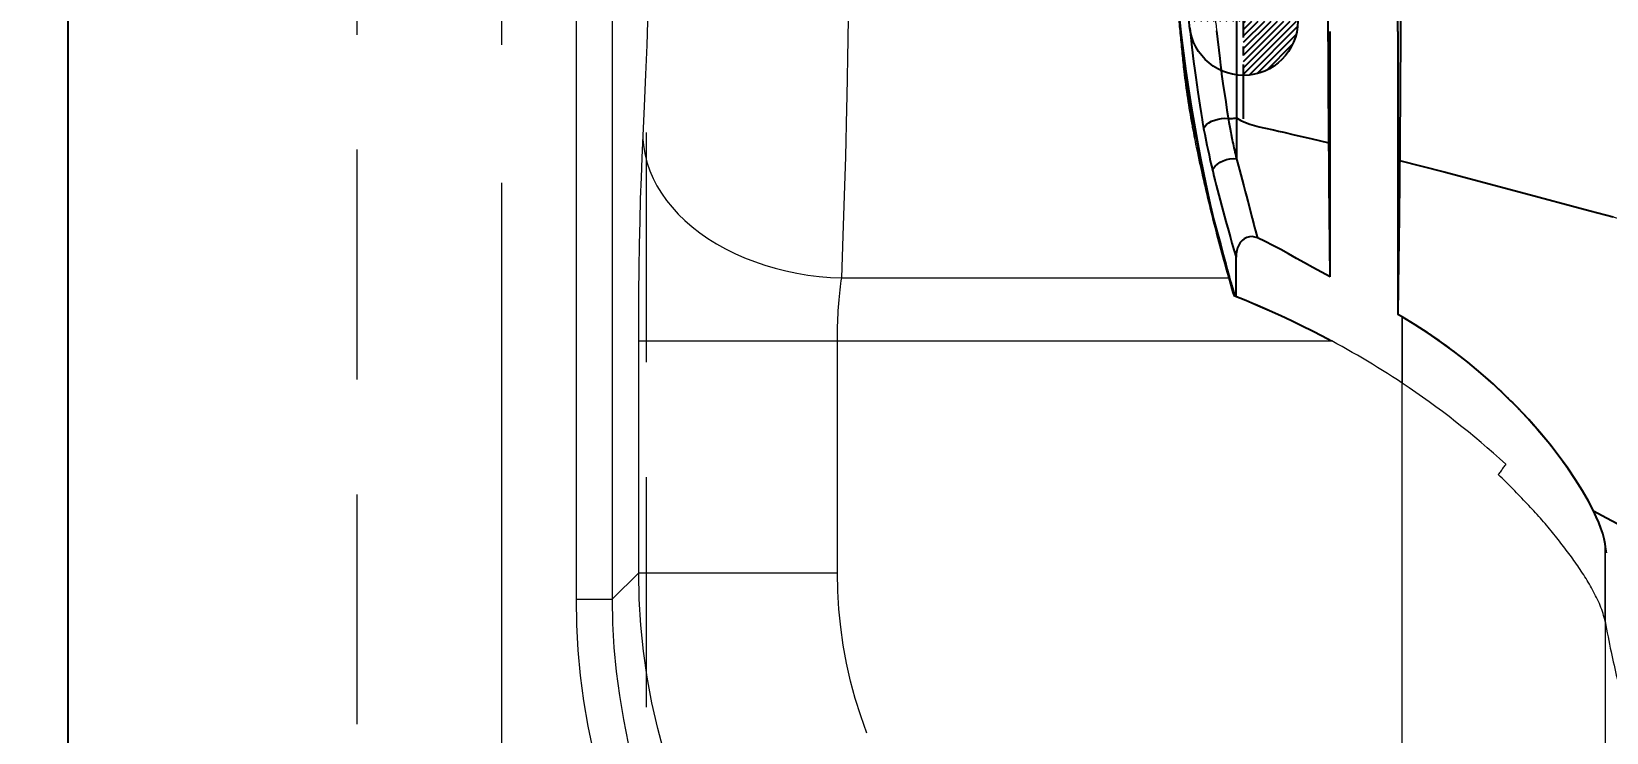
# Model space of a CAD drawing. Header units: inches. Extents: x 133169 to 134399, y -43543 to -42673.
# Drawn here: x 133745.86 to 133789.39, y -43025.96 to -43006.59 of the extents above; entities that cross this region are included whole.
import ezdxf

# ---------------------------------------------------------------- set-up
doc = ezdxf.new("R2010")
doc.units = ezdxf.units.IN
doc.header["$LTSCALE"] = 2
doc.header["$MEASUREMENT"] = 0
doc.header["$PDMODE"] = 3
doc.header["$PDSIZE"] = 0.3125
for name, pattern in [('CENTER', [50.8, 31.75, -6.35, 6.35, -6.35]), ('CENTER2', [1.125, 0.75, -0.125, 0.125, -0.125]), ('HIDDEN', [9.525, 6.35, -3.175])]:
    doc.linetypes.add(name, pattern=pattern)
doc.layers.get('0').update_dxf_attribs({"linetype": 'CONTINUOUS'})
doc.layers.get('Defpoints').update_dxf_attribs({"linetype": 'CONTINUOUS'})
doc.layers.add('CAV-COR', color=1, linetype='CONTINUOUS')
doc.layers.add('PIN', color=4, linetype='CONTINUOUS')
for name, color, linetype, lineweight in [('dim', 3, 'CONTINUOUS', 15), ('PRODUCT', 1, 'CONTINUOUS', 15), ('WR', 122, 'HIDDEN', 18), ('枕位', 75, 'CONTINUOUS', 15)]:
    doc.layers.add(name, color=color, linetype=linetype, lineweight=lineweight)
doc.styles.get("Standard").update_dxf_attribs({"font": 'txt.shx', "width": 0.67})
doc.dimstyles.new('2.00', dxfattribs={"dimtxt": 4.5, "dimasz": 3.5, "dimexe": 0.666, "dimexo": 0.626, "dimgap": 1, "dimtad": 0, "dimzin": 0, "dimdsep": 46, "dimtxsty": 'Standard', "dimcen": 0.09, "dimclrd": 3, "dimclre": 3, "dimclrt": 7, "dimazin": 0, "dimtfac": 1, "dimtofl": 0, "dimtmove": 0, "dimatfit": 0, "dimfxl": 0, "dimtolj": 1, "dimtzin": 0, "dimarcsym": 0})

# ---------------------------------------------------------------- blocks, each defined once
blk = doc.blocks.new('*D33484')
at = {"layer": 'Defpoints', "color": 0}
for p in [(133664.834, -42780.306), (133755.864, -42780.306), (133757.897, -43060.306)]:
    blk.add_point(p, dxfattribs=at)
at = {"layer": 'dim', "color": 3, "linetype": 'ByBlock', "lineweight": -2}
for p, q in [((133755.238, -42780.306), (133664.168, -42780.306)), ((133664.834, -42783.806), (133664.834, -42912.522)), ((133664.834, -43056.806), (133664.834, -42928.089)), ((133757.271, -43060.306), (133664.168, -43060.306))]:
    blk.add_line(p, q, dxfattribs=at)
at = {"layer": 'dim', "color": 3, "linetype": 'ByBlock'}
for points in [[(133665.417, -42783.806), (133664.251, -42783.806), (133664.834, -42780.306)], [(133664.251, -43056.806), (133665.417, -43056.806), (133664.834, -43060.306)]]:
    blk.add_solid(points, dxfattribs=at)
at = {"layer": 'dim', "color": 7, "linetype": 'ByBlock', "insert": (133664.834, -42920.306), "char_height": 4.5, "attachment_point": 5, "rotation": 90}
blk.add_mtext('\\A1;280.00', dxfattribs=at)
blk = doc.blocks.new('20160812.091803')
at = {"layer": 'PRODUCT', "linetype": 'ByBlock'}
for p, q in [((32.588, -17.508), (30.446, -17.508)), ((16.288, -23.232), (24.107, -23.232)), ((24.174, -23.115), (26.004, -23.115)), ((23.068, -25.109), (16.288, -25.109)), ((23.603, -27.709), (22.518, -27.709)), ((23.603, -27.709), (23.592, -27.738)), ((17.393, -29.145), (17.357, -29.133)), ((17.393, -29.145), (17.393, -29.145))]:
    blk.add_line(p, q, dxfattribs=at)
for points, start_tangent, end_tangent in [([(19.849, -23.187), (19.974, -22.705), (20.23, -21.727), (20.487, -20.751), (20.742, -19.774), (21.003, -18.804), (21.131, -18.32), (21.261, -17.835), (21.395, -17.349), (21.522, -16.862), (21.646, -16.375), (21.844, -15.89)], (0.249867, 0.96828), (0.494776, 0.86902)), ([(29.533, -17.829), (29.755, -17.411), (29.975, -16.993), (30.221, -16.513), (30.331, -16.276)], (0.469935, 0.882701), (0.405063, 0.914289)), ([(32.588, -17.508), (33.425, -17.342), (34.163, -17.177), (34.808, -17.017)], (0.983481, 0.181014), (0.967895, 0.251354)), ([(29.533, -17.829), (28.674, -18.327), (27.691, -19.04), (26.675, -19.931), (25.723, -20.945), (24.875, -22.03), (24.174, -23.115)], (-0.897947, -0.440103), (-0.497202, -0.867635)), ([(32.588, -17.508), (32.149, -17.644), (31.714, -17.853), (31.3, -18.1), (30.903, -18.369), (30.517, -18.655), (30.13, -18.961), (29.734, -19.297), (29.336, -19.665), (28.931, -20.053), (28.53, -20.459)], (-0.983481, -0.181014), (-0.665729, -0.746194)), ([(30.446, -17.508), (30.01, -17.625), (29.533, -17.829)], (-0.986818, -0.161836), (-0.897926, -0.440146)), ([(30.69, -17.467), (30.61, -17.481), (30.528, -17.495), (30.446, -17.508)], (-0.985742, -0.168265), (-0.986818, -0.161836)), ([(28.24, -20.256), (26.004, -23.115)], (-0.675242, -0.737596), (-0.553647, -0.832752)), ([(28.24, -20.256), (28.337, -20.323), (28.434, -20.391), (28.53, -20.459)], (0.822576, -0.568655), (0.816334, -0.57758)), ([(16.288, -23.232), (11.071, -23.213), (5.6, -23.202), (-0.001, -23.199), (-5.601, -23.202), (-11.072, -23.213), (-16.288, -23.232)], (-0.999991, 0.004324), (-0.999991, -0.004324)), ([(10.857, -23.145), (12.207, -23.149), (13.459, -23.153), (14.625, -23.158), (15.706, -23.163), (16.7, -23.167), (17.614, -23.172), (18.442, -23.177), (19.182, -23.182), (19.849, -23.187)], (0.999997, -0.002417), (0.999969, -0.007847)), ([(19.849, -23.187), (20.802, -23.195), (21.689, -23.204), (22.524, -23.213), (23.327, -23.223), (24.107, -23.232)], (0.999969, -0.007848), (0.999928, -0.012002)), ([(26.004, -23.115), (23.603, -27.709)], (-0.553647, -0.832752), (-0.371931, -0.92826)), ([(24.174, -23.115), (24.14, -23.174), (24.107, -23.232)], (-0.497202, -0.867635), (-0.496252, -0.868178)), ([(19.363, -25.145), (18.453, -25.151), (17.505, -25.156), (16.479, -25.162), (15.408, -25.167), (14.297, -25.171), (13.159, -25.175), (12.008, -25.179), (10.84, -25.182)], (-0.999974, -0.007241), (-0.999997, -0.002432)), ([(18.677, -27.696), (18.885, -27.2), (19.001, -26.697), (19.116, -26.191), (19.237, -25.686), (19.301, -25.415), (19.363, -25.145)], (0.522781, 0.852467), (0.22485, 0.974393)), ([(23.068, -25.109), (22.393, -25.116), (21.696, -25.124), (20.968, -25.131), (20.196, -25.138), (19.363, -25.145)], (-0.999935, -0.011363), (-0.999974, -0.007246)), ([(23.068, -25.109), (22.682, -25.816), (22.313, -26.473), (21.992, -27.115)], (-0.470904, -0.882185), (-0.398783, -0.917045)), ([(19.804, -27.694), (19.956, -27.655), (20.107, -27.615), (20.26, -27.573), (20.418, -27.53), (20.586, -27.484), (20.769, -27.436), (20.971, -27.383), (21.196, -27.327), (21.441, -27.265), (21.706, -27.196), (21.992, -27.115)], (0.969839, 0.243748), (0.959628, 0.281272)), ([(21.992, -27.115), (21.958, -27.34), (22.06, -27.542), (22.261, -27.667), (22.518, -27.709)], (-0.398783, -0.917045), (1, 0)), ([(10.755, -27.696), (11.452, -27.695), (12.142, -27.695), (12.826, -27.695), (13.506, -27.694), (14.184, -27.694), (14.859, -27.694), (15.523, -27.694), (16.183, -27.694), (16.828, -27.694), (17.462, -27.694), (18.082, -27.694), (18.677, -27.696)], (0.999998, 0.002172), (0.999969, -0.007818)), ([(18.677, -27.696), (19.292, -27.694), (19.804, -27.694)], (0.999987, 0.00508), (0.999997, -0.00231)), ([(18.691, -27.923), (18.689, -27.805), (18.677, -27.696)], (0.030127, 0.999546), (-0.155334, 0.987862)), ([(18.691, -27.923), (18.837, -27.898), (18.982, -27.873), (19.129, -27.845), (19.282, -27.815), (19.444, -27.78), (19.617, -27.74), (19.804, -27.694)], (0.986822, 0.161808), (0.968124, 0.25047)), ([(20.13, -28.356), (19.95, -28.221), (19.828, -27.974), (19.804, -27.694)], (-0.953592, 0.301103), (0.111799, 0.993731)), ([(20.13, -28.356), (20.283, -28.318), (20.434, -28.28), (20.583, -28.241), (20.736, -28.201), (20.895, -28.158), (21.067, -28.113), (21.256, -28.062), (21.466, -28.006), (21.699, -27.944), (21.952, -27.874), (22.225, -27.796), (22.518, -27.709)], (0.972248, 0.233953), (0.957366, 0.288877)), ([(23.576, -27.767), (22.611, -28.047)], (-0.95667, -0.291174), (-0.9639, -0.266263)), ([(22.717, -27.995), (22.876, -27.952), (23.031, -27.91), (23.179, -27.867), (23.321, -27.824), (23.457, -27.781), (23.592, -27.738)], (0.967025, 0.254681), (0.950875, 0.309574)), ([(23.578, -27.773), (23.592, -27.738)], (0.369582, 0.929198), (0.37087, 0.928685)), ([(10.811, -28.722), (11.071, -28.709), (11.31, -28.695), (11.535, -28.68), (11.755, -28.664), (11.98, -28.646), (12.223, -28.625), (12.501, -28.598), (12.824, -28.567), (13.18, -28.535), (13.554, -28.505), (13.925, -28.478), (14.269, -28.452), (14.569, -28.428), (14.83, -28.405), (15.063, -28.382), (15.278, -28.36), (15.483, -28.337), (15.684, -28.313), (15.881, -28.29), (16.075, -28.267), (16.267, -28.245), (16.461, -28.223), (16.654, -28.201), (16.846, -28.18), (17.034, -28.159), (17.219, -28.137), (17.405, -28.114), (17.596, -28.088), (17.796, -28.059), (18.008, -28.028), (18.233, -27.994), (18.464, -27.959), (18.691, -27.923)], (0.999172, 0.040683), (0.986849, 0.161643)), ([(18.964, -28.604), (18.811, -28.461), (18.709, -28.206), (18.691, -27.923)], (-0.923087, 0.384591), (0.106173, 0.994348)), ([(21.807, -28.261), (20.198, -28.648)], (-0.968341, -0.249632), (-0.976286, -0.216484)), ([(21.19, -28.406), (21.358, -28.359), (21.558, -28.304), (21.747, -28.252), (21.915, -28.206), (22.075, -28.163), (22.234, -28.121), (22.394, -28.079), (22.555, -28.037), (22.717, -27.995)], (0.963826, 0.266534), (0.967025, 0.254681)), ([(22.611, -28.047), (21.807, -28.261)], (-0.9639, -0.266263), (-0.968341, -0.249632)), ([(17.626, -28.813), (17.825, -28.784), (18.031, -28.754), (18.248, -28.721)], (0.990516, 0.137399), (0.988536, 0.150982)), ([(18.248, -28.721), (18.477, -28.686), (18.72, -28.647), (18.963, -28.604)], (0.988536, 0.150982), (0.983935, 0.178525)), ([(18.32, -28.989), (18.426, -28.971), (18.619, -28.936), (18.82, -28.899), (19.024, -28.862), (19.228, -28.824), (19.431, -28.787), (19.629, -28.751), (19.817, -28.717), (19.995, -28.684), (20.009, -28.682)], (0.984955, 0.17281), (0.982999, 0.183609)), ([(18.963, -28.604), (19.12, -28.575), (19.274, -28.545), (19.429, -28.513), (19.588, -28.479), (19.756, -28.442), (19.936, -28.402), (20.13, -28.356)], (0.983777, 0.179394), (0.972184, 0.234217)), ([(20.035, -28.684), (19.643, -28.767)], (-0.977113, -0.21272), (-0.979098, -0.20339)), ([(20.009, -28.682), (20.165, -28.652), (20.33, -28.619), (20.49, -28.585), (20.65, -28.548), (20.814, -28.507), (20.985, -28.462), (21.166, -28.412), (21.19, -28.406)], (0.982999, 0.183609), (0.963826, 0.266534)), ([(20.198, -28.648), (20.035, -28.684)], (-0.976286, -0.216484), (-0.977113, -0.21272)), ([(10.914, -29.443), (11.188, -29.425), (11.433, -29.408), (11.661, -29.392), (11.884, -29.375), (12.113, -29.358), (12.363, -29.338), (12.646, -29.315), (12.967, -29.287), (13.32, -29.258), (13.693, -29.227), (14.067, -29.196), (14.415, -29.167), (14.723, -29.14), (14.993, -29.114), (15.233, -29.091), (15.452, -29.068), (15.659, -29.046), (15.86, -29.025), (16.06, -29.004), (16.258, -28.982), (16.457, -28.959), (16.655, -28.936)], (0.998266, 0.058861), (0.992972, 0.118349)), ([(16.574, -29.211), (16.774, -29.192), (16.97, -29.172), (17.164, -29.153), (17.358, -29.133)], (0.995446, 0.095326), (0.994521, 0.104536)), ([(16.655, -28.936), (16.853, -28.912), (17.048, -28.888), (17.241, -28.864), (17.433, -28.839), (17.626, -28.813)], (0.992972, 0.118349), (0.990516, 0.137399)), ([(17.393, -29.145), (16.901, -29.194)], (-0.994354, -0.10611), (-0.995382, -0.095994)), ([(17.358, -29.133), (17.543, -29.112), (17.72, -29.088)], (0.994237, 0.107205), (0.989735, 0.142916)), ([(18.859, -28.921), (17.392, -29.141)], (-0.983706, -0.179785), (-0.993801, -0.111175)), ([(17.72, -29.088), (17.867, -29.065)], (0.989735, 0.142916), (0.987996, 0.154479)), ([(17.867, -29.065), (17.893, -29.061), (18.065, -29.033), (18.242, -29.003)], (0.987996, 0.154479), (0.985253, 0.171106)), ([(18.242, -29.003), (18.32, -28.989)], (0.985253, 0.171106), (0.984955, 0.17281)), ([(19.012, -28.893), (18.859, -28.921)], (-0.982718, -0.18511), (-0.983706, -0.179785)), ([(19.643, -28.767), (19.012, -28.893)], (-0.979098, -0.20339), (-0.982718, -0.18511)), ([(9.093, -29.811), (9.292, -29.799), (9.488, -29.783), (9.683, -29.766), (9.884, -29.75), (10.09, -29.736), (10.301, -29.723), (10.512, -29.711), (10.721, -29.698), (10.927, -29.685), (11.131, -29.671), (11.336, -29.658), (11.542, -29.644), (11.749, -29.63), (11.957, -29.617), (12.164, -29.604), (12.368, -29.592), (12.568, -29.578), (12.767, -29.561), (12.967, -29.543), (13.169, -29.525), (13.372, -29.507), (13.575, -29.49), (13.778, -29.473), (13.979, -29.456), (14.18, -29.439), (14.382, -29.421), (14.584, -29.403), (14.786, -29.386), (14.989, -29.369), (15.189, -29.351), (15.387, -29.332), (15.581, -29.312), (15.776, -29.291), (15.973, -29.269), (16.173, -29.249), (16.374, -29.23), (16.574, -29.211)], (0.999295, 0.037553), (0.995446, 0.095326)), ([(16.901, -29.194), (16.395, -29.243), (15.902, -29.292), (15.424, -29.344), (14.946, -29.387), (14.476, -29.427), (14.017, -29.467), (13.566, -29.505), (13.126, -29.543), (12.697, -29.582), (12.272, -29.612), (11.852, -29.637), (11.444, -29.664)], (-0.995382, -0.095994), (-0.997739, -0.067203))]:
    blk.add_spline(points, degree=3, dxfattribs=dict(at, start_tangent=start_tangent, end_tangent=end_tangent))

msp = doc.modelspace()

# ---------------------------------------------------------------- hatches: boundary and pattern name
at = {"layer": 'PIN', "linetype": 'Continuous'}
h = msp.add_hatch(dxfattribs=at)
h.set_pattern_fill('ANSI31', color=3, angle=90, style=0)
h.set_pattern_definition([(45, (133574.08201, -43020.54546), (0.08838835, -0.08838835), [])])
h.paths.add_polyline_path([(133779.364, -43006.306), (133780.864, -43006.306, -0.414214), (133779.364, -43007.806)])
h.paths.add_polyline_path([(133779.364, -43004.806), (133779.364, -43006.306), (133777.864, -43006.306, -0.414214)])

# ---------------------------------------------------------------- linework, layer by layer
at = {"color": 8, "linetype": 'HIDDEN'}
msp.add_line((133746.864, -42720.306), (133746.864, -43120.306), dxfattribs=at)
at = {"layer": 'CAV-COR', "linetype": 'ByBlock'}
for p, q in [((133746.864, -42788.306), (133746.864, -43052.306)), ((133783.632, -43006.594), (133783.651, -43001.377)), ((133783.711, -43003.765), (133783.698, -43006.683)), ((133781.709, -43008.134), (133781.695, -43004.976)), ((133777.875, -43006.498), (133777.905, -43006.762)), ((133777.905, -43006.762), (133777.936, -43007.027)), ((133778.619, -43006.573), (133778.705, -43007.34)), ((133781.755, -43013.373), (133781.755, -43006.594)), ((133783.632, -43006.594), (133783.632, -43014.413)), ((133783.698, -43006.683), (133783.68, -43009.718)), ((133777.936, -43007.027), (133777.984, -43007.419)), ((133778.705, -43007.34), (133778.727, -43007.525)), ((133777.984, -43007.419), (133778.017, -43007.675)), ((133778.017, -43007.675), (133778.042, -43007.867)), ((133778.727, -43007.525), (133778.742, -43007.648)), ((133778.742, -43007.648), (133778.758, -43007.773)), ((133778.758, -43007.773), (133778.776, -43007.901)), ((133778.042, -43007.867), (133778.07, -43008.064)), ((133778.07, -43008.064), (133778.1, -43008.267)), ((133778.776, -43007.901), (133778.795, -43008.034)), ((133778.795, -43008.034), (133778.87, -43008.539)), ((133781.726, -43010.502), (133781.709, -43008.134)), ((133778.1, -43008.267), (133778.154, -43008.629)), ((133778.154, -43008.629), (133778.191, -43008.863)), ((133778.87, -43008.539), (133778.905, -43008.77)), ((133778.191, -43008.863), (133778.217, -43009.026)), ((133778.905, -43008.77), (133778.929, -43008.922)), ((133779.168, -43008.982), (133779.17, -43009.737)), ((133778.289, -43009.426), (133778.309, -43009.529)), ((133778.974, -43009.191), (133778.991, -43009.287)), ((133778.991, -43009.287), (133779.009, -43009.385)), ((133780.474, -43009.376), (133780.764, -43009.444)), ((133780.764, -43009.444), (133781.225, -43009.554)), ((133778.309, -43009.529), (133778.33, -43009.631)), ((133778.33, -43009.631), (133778.351, -43009.735)), ((133778.351, -43009.735), (133778.373, -43009.84)), ((133778.373, -43009.84), (133778.409, -43010.004)), ((133779.17, -43009.737), (133779.17, -43010.11)), ((133781.225, -43009.554), (133781.719, -43009.669)), ((133783.68, -43009.718), (133783.663, -43011.705)), ((133778.409, -43010.004), (133778.435, -43010.12)), ((133778.435, -43010.12), (133778.462, -43010.241)), ((133778.462, -43010.241), (133778.492, -43010.369)), ((133778.492, -43010.369), (133778.521, -43010.487)), ((133779.154, -43010.046), (133779.196, -43010.211)), ((133779.196, -43010.211), (133779.222, -43010.312)), ((133779.222, -43010.312), (133779.249, -43010.413)), ((133783.677, -43010.155), (133784.908, -43010.475)), ((133778.521, -43010.487), (133778.546, -43010.589)), ((133778.546, -43010.589), (133778.571, -43010.689)), ((133778.571, -43010.689), (133778.61, -43010.839)), ((133779.249, -43010.413), (133779.364, -43010.834)), ((133784.908, -43010.475), (133787.016, -43011.028)), ((133778.61, -43010.839), (133778.878, -43011.847)), ((133779.364, -43010.834), (133779.412, -43011.011)), ((133779.412, -43011.011), (133779.445, -43011.139)), ((133779.445, -43011.139), (133779.481, -43011.277)), ((133787.016, -43011.028), (133788.946, -43011.545)), ((133779.481, -43011.277), (133779.599, -43011.747)), ((133788.946, -43011.545), (133789.577, -43011.718)), ((133778.543, -43011.803), (133778.654, -43012.206)), ((133778.543, -43011.803), (133778.592, -43012.006)), ((133778.592, -43012.006), (133778.64, -43012.198)), ((133778.878, -43011.847), (133778.943, -43012.087)), ((133778.943, -43012.087), (133778.99, -43012.258)), ((133779.599, -43011.747), (133779.644, -43011.921)), ((133783.663, -43011.705), (133783.641, -43013.632)), ((133778.64, -43012.198), (133778.687, -43012.38)), ((133778.654, -43012.206), (133778.722, -43012.459)), ((133778.687, -43012.38), (133778.821, -43012.9)), ((133778.722, -43012.459), (133778.802, -43012.763)), ((133778.99, -43012.258), (133779.041, -43012.438)), ((133779.041, -43012.438), (133779.096, -43012.626)), ((133778.802, -43012.763), (133778.869, -43013.019)), ((133778.821, -43012.9), (133778.889, -43013.153)), ((133779.096, -43012.626), (133779.155, -43012.824)), ((133779.155, -43013.909), (133779.155, -43012.824)), ((133778.869, -43013.019), (133778.909, -43013.171)), ((133778.889, -43013.153), (133778.934, -43013.321)), ((133778.909, -43013.171), (133778.936, -43013.27)), ((133778.934, -43013.321), (133778.957, -43013.403)), ((133778.936, -43013.27), (133778.963, -43013.366)), ((133779.058, -43013.684), (133779.099, -43013.813)), ((133779.082, -43013.854), (133779.091, -43013.884)), ((133779.099, -43013.813), (133779.126, -43013.898)), ((133783.641, -43013.632), (133783.632, -43014.413)), ((133783.749, -43014.479), (133783.632, -43014.413)), ((133789.035, -43019.839), (133789.393, -43020.029)), ((133789.393, -43020.029), (133790.044, -43020.371)), ((133789.369, -43020.834), (133789.356, -43020.751)), ((133789.397, -43020.996), (133789.369, -43020.834))]:
    msp.add_line(p, q, dxfattribs=at)
for points in [[(133779.17, -42979.103), (133779.17, -43008.606), (133779.168, -43008.982)], [(133777.585, -43006.188), (133777.643, -43006.694), (133777.705, -43007.194), (133777.772, -43007.687), (133777.843, -43008.174), (133777.919, -43008.654), (133777.998, -43009.127), (133778.081, -43009.593), (133778.167, -43010.051), (133778.257, -43010.501), (133778.349, -43010.943), (133778.445, -43011.377), (133778.543, -43011.803)], [(133778.217, -43009.026), (133778.231, -43009.107), (133778.26, -43009.269)], [(133778.26, -43009.27), (133778.291, -43009.216), (133778.339, -43009.165), (133778.403, -43009.117), (133778.479, -43009.075), (133778.565, -43009.041), (133778.658, -43009.015), (133778.754, -43008.998), (133778.85, -43008.992), (133778.941, -43008.997)], [(133778.929, -43008.922), (133778.949, -43009.045), (133778.957, -43009.094), (133778.974, -43009.191)], [(133778.941, -43008.997), (133778.982, -43008.997), (133779.022, -43008.996), (133779.061, -43008.994), (133779.098, -43008.991), (133779.134, -43008.987), (133779.168, -43008.982)], [(133779.168, -43008.982), (133779.29, -43009.048), (133779.413, -43009.104), (133779.538, -43009.151), (133779.665, -43009.191), (133779.794, -43009.225), (133779.926, -43009.256), (133780.195, -43009.313)], [(133778.26, -43009.269), (133778.269, -43009.322), (133778.289, -43009.426)], [(133779.009, -43009.385), (133779.019, -43009.435), (133779.039, -43009.536)], [(133780.195, -43009.313), (133780.333, -43009.343), (133780.474, -43009.376)], [(133779.039, -43009.536), (133779.049, -43009.588), (133779.06, -43009.641), (133779.072, -43009.695), (133779.084, -43009.75), (133779.096, -43009.806), (133779.11, -43009.864), (133779.124, -43009.923), (133779.138, -43009.984), (133779.154, -43010.046)], [(133778.508, -43010.436), (133778.537, -43010.373), (133778.582, -43010.312), (133778.643, -43010.256), (133778.716, -43010.206), (133778.8, -43010.165), (133778.89, -43010.134), (133778.984, -43010.114), (133779.079, -43010.106), (133779.17, -43010.109)], [(133781.755, -43013.373), (133781.728, -43010.766), (133781.726, -43010.502)], [(133779.644, -43011.921), (133779.668, -43012.012), (133779.694, -43012.105), (133779.721, -43012.2), (133779.749, -43012.298)], [(133779.749, -43012.298), (133779.671, -43012.271), (133779.597, -43012.26), (133779.524, -43012.264), (133779.452, -43012.284), (133779.383, -43012.319), (133779.322, -43012.366), (133779.272, -43012.423), (133779.23, -43012.492), (133779.197, -43012.567), (133779.174, -43012.646), (133779.16, -43012.732), (133779.155, -43012.824)], [(133781.755, -43013.373), (133781.279, -43013.115), (133781.048, -43012.988), (133780.825, -43012.862), (133780.607, -43012.738), (133780.391, -43012.619), (133780.175, -43012.506), (133779.961, -43012.399), (133779.749, -43012.298)], [(133778.957, -43013.403), (133779.001, -43013.567), (133779.03, -43013.675)], [(133778.963, -43013.366), (133778.976, -43013.414), (133779.003, -43013.506)], [(133779.003, -43013.506), (133779.017, -43013.551), (133779.03, -43013.596), (133779.058, -43013.684)], [(133779.03, -43013.675), (133779.045, -43013.728), (133779.06, -43013.781), (133779.075, -43013.832), (133779.082, -43013.854)], [(133779.091, -43013.884), (133779.43, -43014.02), (133779.76, -43014.159), (133780.08, -43014.3), (133780.391, -43014.441), (133780.693, -43014.582), (133780.985, -43014.723), (133781.266, -43014.864), (133781.537, -43015.003), (133781.798, -43015.141)], [(133789.035, -43019.839), (133788.894, -43019.566), (133788.728, -43019.28), (133788.537, -43018.98), (133788.322, -43018.662), (133788.083, -43018.331), (133787.824, -43017.997), (133787.544, -43017.658), (133787.246, -43017.316), (133786.933, -43016.981), (133786.606, -43016.655), (133786.268, -43016.336), (133785.919, -43016.029), (133785.562, -43015.733), (133785.199, -43015.449), (133784.834, -43015.181), (133784.47, -43014.931), (133784.108, -43014.697), (133783.749, -43014.479)], [(133789.356, -43020.751), (133789.328, -43020.611), (133789.289, -43020.465), (133789.239, -43020.316), (133789.18, -43020.161), (133789.112, -43020.003), (133789.035, -43019.839)]]:
    msp.add_lwpolyline(points, dxfattribs=at)
at = {"layer": 'PIN', "color": 3, "linetype": 'CENTER2'}
msp.add_line((133779.364, -43009.006), (133779.364, -43003.606), dxfattribs=at)
at = {"layer": 'PIN', "color": 3, "linetype": 'Continuous'}
msp.add_circle((133779.364, -43006.306), 1.5, dxfattribs=at)
at = {"layer": 'WR', "linetype": 'CENTER', "ltscale": 0.3}
msp.add_line((133758.864, -43060.306), (133758.864, -42990.306), dxfattribs=at)
at = {"layer": 'WR', "linetype": 'HIDDEN', "ltscale": 0.5}
for p, q in [((133754.864, -43054.306), (133754.864, -42994.306)), ((133762.864, -43044.306), (133762.864, -42994.306))]:
    msp.add_line(p, q, dxfattribs=at)
at = {"layer": '枕位', "linetype": 'ByBlock'}
for p, q in [((133760.915, -42958.331), (133760.915, -43022.281)), ((133761.914, -42958.331), (133761.914, -43022.281)), ((133768.436, -43006.807), (133768.52, -43000.188)), ((133762.876, -43006.974), (133762.908, -43005.988)), ((133762.845, -43007.785), (133762.876, -43006.974)), ((133762.808, -43008.653), (133762.845, -43007.785)), ((133762.741, -43010.082), (133762.808, -43008.653)), ((133768.369, -43010.058), (133768.401, -43008.711)), ((133762.719, -43010.627), (133762.741, -43010.082)), ((133768.338, -43011.128), (133768.369, -43010.058)), ((133762.7, -43011.213), (133762.719, -43010.627)), ((133762.684, -43011.832), (133762.7, -43011.213)), ((133768.301, -43012.243), (133768.338, -43011.128)), ((133762.67, -43012.477), (133762.684, -43011.832)), ((133762.659, -43013.139), (133762.67, -43012.477)), ((133768.256, -43013.403), (133768.301, -43012.243)), ((133762.652, -43013.809), (133762.659, -43013.139)), ((133768.256, -43013.403), (133778.957, -43013.403)), ((133762.648, -43014.477), (133762.652, -43013.809)), ((133762.646, -43021.548), (133762.648, -43014.477)), ((133783.749, -43039.524), (133783.749, -43014.479)), ((133762.646, -43015.141), (133781.798, -43015.141)), ((133789.356, -43020.751), (133789.356, -43034.037)), ((133762.646, -43021.548), (133761.914, -43022.281)), ((133762.646, -43021.548), (133768.139, -43021.548)), ((133760.915, -43022.281), (133761.914, -43022.281))]:
    msp.add_line(p, q, dxfattribs=at)
for points in [[(133768.401, -43008.711), (133768.407, -43008.391), (133768.436, -43006.807)], [(133762.764, -43009.58), (133762.785, -43009.797), (133762.823, -43010.013), (133762.879, -43010.228), (133762.952, -43010.441), (133763.042, -43010.651), (133763.149, -43010.858), (133763.272, -43011.061), (133763.412, -43011.259), (133763.567, -43011.451), (133763.737, -43011.638), (133763.922, -43011.817), (133764.121, -43011.99), (133764.333, -43012.155), (133764.558, -43012.311), (133764.794, -43012.459), (133765.042, -43012.597), (133765.3, -43012.726), (133765.568, -43012.844), (133765.845, -43012.952), (133766.129, -43013.05), (133766.42, -43013.135), (133766.717, -43013.21), (133767.019, -43013.273), (133767.325, -43013.324), (133767.634, -43013.362), (133767.945, -43013.389), (133768.256, -43013.403)], [(133768.139, -43021.548), (133768.139, -43015.038), (133768.14, -43014.934), (133768.142, -43014.83), (133768.144, -43014.725), (133768.148, -43014.62), (133768.152, -43014.516), (133768.157, -43014.412), (133768.163, -43014.308), (133768.169, -43014.207), (133768.176, -43014.107), (133768.184, -43014.009), (133768.193, -43013.914), (133768.202, -43013.821), (133768.212, -43013.731), (133768.222, -43013.644), (133768.233, -43013.56), (133768.245, -43013.48), (133768.256, -43013.403)], [(133763.359, -43026.55), (133763.172, -43025.851), (133763.012, -43025.145), (133762.881, -43024.433), (133762.779, -43023.716), (133762.706, -43022.996), (133762.661, -43022.273), (133762.646, -43021.548)], [(133768.949, -43025.978), (133768.781, -43025.504), (133768.631, -43025.024), (133768.501, -43024.538), (133768.391, -43024.047), (133768.3, -43023.552), (133768.23, -43023.054), (133768.179, -43022.555), (133768.149, -43022.053), (133768.139, -43021.548)], [(133760.915, -43022.281), (133760.928, -43022.983), (133760.967, -43023.684), (133761.032, -43024.385), (133761.123, -43025.087), (133761.241, -43025.788), (133761.385, -43026.484)], [(133761.914, -43022.281), (133761.926, -43022.945), (133761.963, -43023.61), (133762.024, -43024.276), (133762.111, -43024.941), (133762.222, -43025.605), (133762.359, -43026.264)]]:
    msp.add_lwpolyline(points, dxfattribs=at)

# ---------------------------------------------------------------- block references
at = {"layer": 'PRODUCT', "linetype": 'ByBlock', "rotation": -90.00000000000001}
msp.add_blockref('20160812.091803', (133806.864, -42990.306), dxfattribs=at)

# ---------------------------------------------------------------- dimensions: what is measured, and where the dimension line sits
at = {"layer": 'dim', "linetype": 'ByBlock'}
dim = msp.add_linear_dim(base=(133664.834, -42780.306), p1=(133757.897, -43060.306), p2=(133755.864, -42780.306), angle=90, dimstyle='2.00', dxfattribs=at)
dim.commit()
dim.dimension.update_dxf_attribs({"geometry": '*D33484', "text_midpoint": (133664.834, -42920.306)})

doc.saveas('drawing.dxf')
